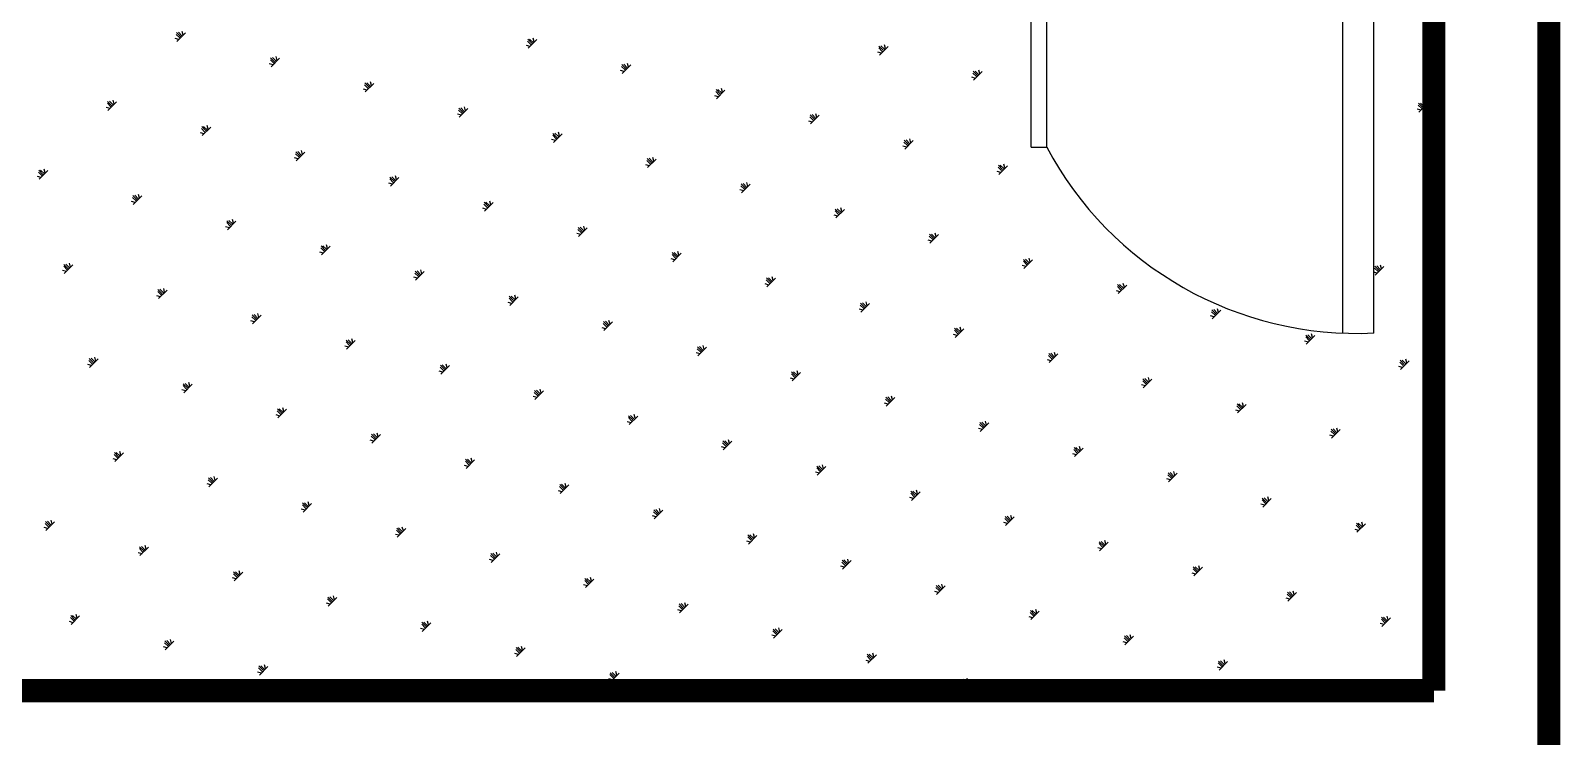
# Model space of a CAD drawing. Header units: millimetres. Extents: x -54.3 to 12.1, y 152.8 to 185.4.
# Drawn here: x -36.214 to -34.22, y 170.798 to 171.718 of the extents above; entities that cross this region are included whole.
import ezdxf

# ---------------------------------------------------------------- set-up
doc = ezdxf.new("R2010")
doc.units = ezdxf.units.MM
doc.header["$LTSCALE"] = 2
for name, color, linetype in [('ALFOMBRA', 101, 'Continuous'), ('MUEBLES', 8, 'Continuous'), ('MUROS', 30, 'Continuous')]:
    doc.layers.add(name, color=color, linetype=linetype)

msp = doc.modelspace()

# ---------------------------------------------------------------- linework, layer by layer
at = {"layer": 'ALFOMBRA'}
for p, q in [((-36.0186, 171.7098), (-36.0242, 171.7154)), ((-36.0237, 171.7037), (-36.0124, 171.7149)), ((-36.0172, 171.7112), (-36.0217, 171.7157)), ((-36.0156, 171.712), (-36.0169, 171.7169)), ((-36.021, 171.7061), (-36.0259, 171.7074)), ((-36.02, 171.7084), (-36.0245, 171.7129)), ((-35.5631, 171.6973), (-35.568, 171.6986)), ((-35.5622, 171.6996), (-35.5667, 171.7041)), ((-35.5608, 171.701), (-35.5664, 171.7066)), ((-35.5658, 171.6948), (-35.5546, 171.7061)), ((-35.5594, 171.7024), (-35.5639, 171.7069)), ((-35.5578, 171.7032), (-35.5591, 171.7081)), ((-35.1044, 171.6908), (-35.1088, 171.6953)), ((-35.103, 171.6922), (-35.1086, 171.6978)), ((-35.108, 171.686), (-35.0968, 171.6973)), ((-35.1015, 171.6936), (-35.106, 171.6981)), ((-35.0999, 171.6944), (-35.1012, 171.6993)), ((-35.8983, 171.6733), (-35.9032, 171.6746)), ((-35.8973, 171.6755), (-35.9018, 171.68)), ((-35.8959, 171.6769), (-35.9015, 171.6826)), ((-35.901, 171.6708), (-35.8898, 171.682)), ((-35.8945, 171.6783), (-35.899, 171.6828)), ((-35.8929, 171.6791), (-35.8942, 171.684)), ((-35.4351, 171.6703), (-35.4364, 171.6752)), ((-35.1053, 171.6885), (-35.1102, 171.6898)), ((-35.4405, 171.6645), (-35.4454, 171.6658)), ((-35.4395, 171.6667), (-35.444, 171.6712)), ((-35.4381, 171.6681), (-35.4437, 171.6738)), ((-35.4432, 171.662), (-35.4319, 171.6732)), ((-35.4367, 171.6695), (-35.4412, 171.674)), ((-34.9826, 171.6556), (-34.9875, 171.657)), ((-34.9817, 171.6579), (-34.9862, 171.6624)), ((-34.9803, 171.6593), (-34.9859, 171.6649)), ((-34.9853, 171.6532), (-34.9741, 171.6644)), ((-34.9789, 171.6607), (-34.9834, 171.6652)), ((-34.9773, 171.6615), (-34.9786, 171.6664)), ((-35.7756, 171.6404), (-35.7805, 171.6417)), ((-35.7747, 171.6427), (-35.7791, 171.6472)), ((-35.7732, 171.6441), (-35.7789, 171.6497)), ((-35.7783, 171.6379), (-35.7671, 171.6491)), ((-35.7718, 171.6455), (-35.7763, 171.65)), ((-35.7702, 171.6463), (-35.7715, 171.6512)), ((-35.3168, 171.6339), (-35.3213, 171.6384)), ((-35.3154, 171.6353), (-35.321, 171.6409)), ((-35.3205, 171.6291), (-35.3093, 171.6403)), ((-35.314, 171.6367), (-35.3185, 171.6412)), ((-35.3124, 171.6375), (-35.3137, 171.6424)), ((-36.1108, 171.6163), (-36.1157, 171.6176)), ((-36.1098, 171.6186), (-36.1143, 171.6231)), ((-36.1084, 171.62), (-36.114, 171.6256)), ((-36.1135, 171.6138), (-36.1022, 171.6251)), ((-36.107, 171.6214), (-36.1115, 171.6259)), ((-36.1054, 171.6222), (-36.1067, 171.6271)), ((-35.6506, 171.6112), (-35.6562, 171.6168)), ((-35.6556, 171.605), (-35.6444, 171.6163)), ((-35.6492, 171.6126), (-35.6537, 171.6171)), ((-35.6476, 171.6134), (-35.6489, 171.6183)), ((-35.3178, 171.6316), (-35.3227, 171.6329)), ((-34.4021, 171.614), (-34.4071, 171.6153)), ((-34.4012, 171.6163), (-34.4057, 171.6207)), ((-34.3998, 171.6177), (-34.4054, 171.6233)), ((-34.4048, 171.6115), (-34.3936, 171.6227)), ((-34.3984, 171.6191), (-34.4029, 171.6235)), ((-34.3968, 171.6198), (-34.3981, 171.6247)), ((-35.6529, 171.6075), (-35.6578, 171.6088)), ((-35.652, 171.6098), (-35.6565, 171.6143)), ((-35.1951, 171.5987), (-35.2, 171.6)), ((-35.1942, 171.601), (-35.1986, 171.6055)), ((-35.1928, 171.6024), (-35.1984, 171.608)), ((-35.1978, 171.5962), (-35.1866, 171.6075)), ((-35.1914, 171.6038), (-35.1958, 171.6083)), ((-35.1897, 171.6046), (-35.191, 171.6095)), ((-35.9881, 171.5835), (-35.993, 171.5848)), ((-35.9871, 171.5857), (-35.9916, 171.5902)), ((-35.9857, 171.5871), (-35.9913, 171.5928)), ((-35.9908, 171.581), (-35.9796, 171.5922)), ((-35.9843, 171.5885), (-35.9888, 171.593)), ((-35.9827, 171.5893), (-35.984, 171.5942)), ((-35.5303, 171.5747), (-35.5352, 171.576)), ((-35.5293, 171.5769), (-35.5338, 171.5814)), ((-35.5279, 171.5783), (-35.5335, 171.5839)), ((-35.533, 171.5722), (-35.5217, 171.5834)), ((-35.5265, 171.5797), (-35.531, 171.5842)), ((-35.5249, 171.5805), (-35.5262, 171.5854)), ((-35.0701, 171.5695), (-35.0757, 171.5751)), ((-35.0751, 171.5634), (-35.0639, 171.5746)), ((-35.0687, 171.5709), (-35.0732, 171.5754)), ((-35.0671, 171.5717), (-35.0684, 171.5766)), ((-35.8645, 171.5529), (-35.8689, 171.5574)), ((-35.863, 171.5543), (-35.8687, 171.5599)), ((-35.8681, 171.5481), (-35.8569, 171.5593)), ((-35.8616, 171.5557), (-35.8661, 171.5602)), ((-35.86, 171.5565), (-35.8613, 171.5614)), ((-35.0724, 171.5658), (-35.0773, 171.5672)), ((-35.0715, 171.5681), (-35.076, 171.5726)), ((-36.1982, 171.5302), (-36.2038, 171.5358)), ((-36.2033, 171.524), (-36.192, 171.5353)), ((-36.1968, 171.5316), (-36.2013, 171.5361)), ((-36.1952, 171.5324), (-36.1965, 171.5373)), ((-35.8654, 171.5506), (-35.8703, 171.5519)), ((-35.4076, 171.5418), (-35.4125, 171.5431)), ((-35.4066, 171.5441), (-35.4111, 171.5486)), ((-35.4052, 171.5455), (-35.4108, 171.5511)), ((-35.4103, 171.5393), (-35.3991, 171.5505)), ((-35.4038, 171.5469), (-35.4083, 171.5514)), ((-35.4022, 171.5476), (-35.4035, 171.5526)), ((-34.9488, 171.5353), (-34.9533, 171.5397)), ((-34.9474, 171.5367), (-34.953, 171.5423)), ((-34.9525, 171.5305), (-34.9412, 171.5417)), ((-34.946, 171.5381), (-34.9505, 171.5426)), ((-34.9444, 171.5388), (-34.9457, 171.5437)), ((-36.2006, 171.5265), (-36.2055, 171.5278)), ((-36.1996, 171.5288), (-36.2041, 171.5333)), ((-35.7427, 171.5177), (-35.7476, 171.519)), ((-35.7418, 171.52), (-35.7463, 171.5245)), ((-35.7404, 171.5214), (-35.746, 171.527)), ((-35.7454, 171.5152), (-35.7342, 171.5265)), ((-35.739, 171.5228), (-35.7435, 171.5273)), ((-35.7374, 171.5236), (-35.7387, 171.5285)), ((-35.284, 171.5112), (-35.2885, 171.5157)), ((-35.2826, 171.5126), (-35.2882, 171.5182)), ((-35.2876, 171.5064), (-35.2764, 171.5177)), ((-35.2812, 171.514), (-35.2856, 171.5185)), ((-35.2795, 171.5148), (-35.2809, 171.5197)), ((-34.9498, 171.533), (-34.9547, 171.5343)), ((-36.0779, 171.4937), (-36.0828, 171.495)), ((-36.0769, 171.4959), (-36.0814, 171.5004)), ((-36.0755, 171.4973), (-36.0811, 171.503)), ((-36.0806, 171.4912), (-36.0694, 171.5024)), ((-36.0741, 171.4987), (-36.0786, 171.5032)), ((-36.0725, 171.4995), (-36.0738, 171.5044)), ((-35.6147, 171.4907), (-35.616, 171.4956)), ((-35.2849, 171.5089), (-35.2898, 171.5102)), ((-35.6201, 171.4848), (-35.625, 171.4862)), ((-35.6191, 171.4871), (-35.6236, 171.4916)), ((-35.6177, 171.4885), (-35.6233, 171.4941)), ((-35.6228, 171.4824), (-35.6115, 171.4936)), ((-35.6163, 171.4899), (-35.6208, 171.4944)), ((-35.1622, 171.476), (-35.1672, 171.4774)), ((-35.1613, 171.4783), (-35.1658, 171.4828)), ((-35.1599, 171.4797), (-35.1655, 171.4853)), ((-35.1649, 171.4736), (-35.1537, 171.4848)), ((-35.1585, 171.4811), (-35.163, 171.4856)), ((-35.1569, 171.4819), (-35.1582, 171.4868)), ((-35.9552, 171.4608), (-35.9601, 171.4621)), ((-35.9543, 171.4631), (-35.9587, 171.4676)), ((-35.9529, 171.4645), (-35.9585, 171.4701)), ((-35.9579, 171.4583), (-35.9467, 171.4695)), ((-35.9514, 171.4659), (-35.9559, 171.4704)), ((-35.9498, 171.4667), (-35.9511, 171.4716)), ((-35.4964, 171.4543), (-35.5009, 171.4588)), ((-35.495, 171.4557), (-35.5006, 171.4613)), ((-35.5001, 171.4495), (-35.4889, 171.4607)), ((-35.4936, 171.4571), (-35.4981, 171.4616)), ((-35.492, 171.4578), (-35.4933, 171.4628)), ((-35.8302, 171.4316), (-35.8358, 171.4372)), ((-35.8352, 171.4254), (-35.824, 171.4367)), ((-35.8288, 171.433), (-35.8333, 171.4375)), ((-35.8272, 171.4338), (-35.8285, 171.4387)), ((-35.4974, 171.452), (-35.5023, 171.4533)), ((-35.0396, 171.4432), (-35.0445, 171.4445)), ((-35.0386, 171.4455), (-35.0431, 171.4499)), ((-35.0372, 171.4469), (-35.0428, 171.4525)), ((-35.0423, 171.4407), (-35.031, 171.4519)), ((-35.0358, 171.4483), (-35.0403, 171.4527)), ((-35.0342, 171.449), (-35.0355, 171.4539)), ((-35.8325, 171.4279), (-35.8374, 171.4292)), ((-35.8316, 171.4302), (-35.8361, 171.4347)), ((-35.3747, 171.4191), (-35.3796, 171.4204)), ((-35.3738, 171.4214), (-35.3783, 171.4259)), ((-35.3724, 171.4228), (-35.378, 171.4284)), ((-35.3774, 171.4166), (-35.3662, 171.4279)), ((-35.371, 171.4242), (-35.3754, 171.4287)), ((-35.3693, 171.425), (-35.3707, 171.4299)), ((-34.9159, 171.4126), (-34.9204, 171.4171)), ((-34.9145, 171.414), (-34.9202, 171.4196)), ((-34.9196, 171.4078), (-34.9084, 171.419)), ((-34.9131, 171.4154), (-34.9176, 171.4199)), ((-34.9115, 171.4162), (-34.9128, 171.4211)), ((-36.1677, 171.4039), (-36.1726, 171.4052)), ((-36.1667, 171.4061), (-36.1712, 171.4106)), ((-36.1653, 171.4075), (-36.1709, 171.4131)), ((-36.1704, 171.4014), (-36.1592, 171.4126)), ((-36.1639, 171.4089), (-36.1684, 171.4134)), ((-36.1623, 171.4097), (-36.1636, 171.4146)), ((-35.7099, 171.395), (-35.7148, 171.3964)), ((-35.7089, 171.3973), (-35.7134, 171.4018)), ((-35.7075, 171.3987), (-35.7131, 171.4043)), ((-35.7126, 171.3926), (-35.7013, 171.4038)), ((-35.7061, 171.4001), (-35.7106, 171.4046)), ((-35.7045, 171.4009), (-35.7058, 171.4058)), ((-35.2497, 171.3899), (-35.2553, 171.3955)), ((-35.2483, 171.3913), (-35.2528, 171.3958)), ((-35.2467, 171.3921), (-35.248, 171.397)), ((-34.9169, 171.4103), (-34.9218, 171.4116)), ((-34.4591, 171.4015), (-34.464, 171.4028)), ((-34.4581, 171.4038), (-34.4626, 171.4083)), ((-34.4567, 171.4052), (-34.4623, 171.4108)), ((-34.4618, 171.399), (-34.4506, 171.4102)), ((-34.4553, 171.4066), (-34.4598, 171.4111)), ((-34.4537, 171.4074), (-34.455, 171.4123)), ((-36.0441, 171.3733), (-36.0485, 171.3778)), ((-36.0427, 171.3747), (-36.0483, 171.3803)), ((-36.0477, 171.3685), (-36.0365, 171.3797)), ((-36.0413, 171.3761), (-36.0457, 171.3806)), ((-36.0396, 171.3769), (-36.0409, 171.3818)), ((-35.252, 171.3862), (-35.257, 171.3876)), ((-35.2511, 171.3885), (-35.2556, 171.393)), ((-35.2547, 171.3838), (-35.2435, 171.395)), ((-34.7942, 171.3774), (-34.7991, 171.3787)), ((-34.7933, 171.3797), (-34.7978, 171.3842)), ((-34.7919, 171.3811), (-34.7975, 171.3867)), ((-34.7969, 171.375), (-34.7857, 171.3862)), ((-34.7905, 171.3825), (-34.795, 171.387)), ((-34.7888, 171.3833), (-34.7902, 171.3882)), ((-36.045, 171.371), (-36.0499, 171.3723)), ((-35.5872, 171.3622), (-35.5921, 171.3635)), ((-35.5862, 171.3645), (-35.5907, 171.3689)), ((-35.5848, 171.3659), (-35.5904, 171.3715)), ((-35.5899, 171.3597), (-35.5787, 171.3709)), ((-35.5834, 171.3673), (-35.5879, 171.3718)), ((-35.5818, 171.368), (-35.5831, 171.373)), ((-35.1284, 171.3557), (-35.1329, 171.3601)), ((-35.127, 171.3571), (-35.1326, 171.3627)), ((-35.1321, 171.3509), (-35.1209, 171.3621)), ((-35.1256, 171.3585), (-35.1301, 171.3629)), ((-35.124, 171.3592), (-35.1253, 171.3641)), ((-34.6662, 171.3504), (-34.6675, 171.3553)), ((-35.9223, 171.3381), (-35.9272, 171.3394)), ((-35.9214, 171.3404), (-35.9259, 171.3449)), ((-35.92, 171.3418), (-35.9256, 171.3474)), ((-35.925, 171.3356), (-35.9138, 171.3469)), ((-35.9186, 171.3432), (-35.9231, 171.3477)), ((-35.917, 171.344), (-35.9183, 171.3489)), ((-35.4636, 171.3316), (-35.4681, 171.3361)), ((-35.4622, 171.333), (-35.4678, 171.3386)), ((-35.4672, 171.3268), (-35.456, 171.3381)), ((-35.4608, 171.3344), (-35.4652, 171.3389)), ((-35.4591, 171.3352), (-35.4605, 171.3401)), ((-35.1294, 171.3534), (-35.1343, 171.3547)), ((-34.6716, 171.3446), (-34.6765, 171.3459)), ((-34.6706, 171.3468), (-34.6751, 171.3513)), ((-34.6692, 171.3482), (-34.6748, 171.3539)), ((-34.6743, 171.3421), (-34.663, 171.3533)), ((-34.6678, 171.3497), (-34.6723, 171.3541)), ((-35.7943, 171.3111), (-35.7956, 171.316)), ((-35.4645, 171.3293), (-35.4694, 171.3306)), ((-35.0067, 171.3205), (-35.0116, 171.3218)), ((-35.0057, 171.3228), (-35.0102, 171.3273)), ((-35.0043, 171.3242), (-35.01, 171.3298)), ((-35.0094, 171.318), (-34.9982, 171.3292)), ((-35.0029, 171.3256), (-35.0074, 171.3301)), ((-35.0013, 171.3264), (-35.0026, 171.3313)), ((-34.5479, 171.314), (-34.5524, 171.3185)), ((-34.5465, 171.3154), (-34.5521, 171.321)), ((-34.5516, 171.3092), (-34.5404, 171.3204)), ((-34.5451, 171.3168), (-34.5496, 171.3213)), ((-34.5435, 171.3176), (-34.5448, 171.3225)), ((-35.7997, 171.3052), (-35.8046, 171.3066)), ((-35.7987, 171.3075), (-35.8032, 171.312)), ((-35.7973, 171.3089), (-35.8029, 171.3145)), ((-35.8024, 171.3028), (-35.7911, 171.314)), ((-35.7959, 171.3103), (-35.8004, 171.3148)), ((-35.3418, 171.2964), (-35.3468, 171.2978)), ((-35.3409, 171.2987), (-35.3454, 171.3032)), ((-35.3395, 171.3001), (-35.3451, 171.3057)), ((-35.3446, 171.294), (-35.3333, 171.3052)), ((-35.3381, 171.3015), (-35.3426, 171.306)), ((-35.3365, 171.3023), (-35.3378, 171.3072)), ((-34.8817, 171.2913), (-34.8873, 171.2969)), ((-34.8867, 171.2852), (-34.8755, 171.2964)), ((-34.8803, 171.2927), (-34.8848, 171.2972)), ((-34.8786, 171.2935), (-34.88, 171.2984)), ((-34.5489, 171.3117), (-34.5538, 171.313)), ((-36.1348, 171.2812), (-36.1397, 171.2825)), ((-36.1339, 171.2835), (-36.1383, 171.288)), ((-36.1325, 171.2849), (-36.1381, 171.2905)), ((-36.1375, 171.2787), (-36.1263, 171.2899)), ((-36.1311, 171.2863), (-36.1355, 171.2908)), ((-36.1294, 171.287), (-36.1307, 171.292)), ((-35.676, 171.2747), (-35.6805, 171.2791)), ((-35.6746, 171.2761), (-35.6802, 171.2817)), ((-35.6797, 171.2699), (-35.6685, 171.2811)), ((-35.6732, 171.2775), (-35.6777, 171.282)), ((-35.6716, 171.2782), (-35.6729, 171.2831)), ((-34.884, 171.2876), (-34.8889, 171.2889)), ((-34.8831, 171.2899), (-34.8876, 171.2944)), ((-34.4262, 171.2788), (-34.4311, 171.2801)), ((-34.4253, 171.2811), (-34.4297, 171.2856)), ((-34.4239, 171.2825), (-34.4295, 171.2881)), ((-34.4289, 171.2763), (-34.4177, 171.2876)), ((-34.4224, 171.2839), (-34.4269, 171.2884)), ((-34.4208, 171.2847), (-34.4221, 171.2896)), ((-36.0098, 171.252), (-36.0154, 171.2576)), ((-36.0148, 171.2458), (-36.0036, 171.2571)), ((-36.0084, 171.2534), (-36.0129, 171.2579)), ((-36.0068, 171.2542), (-36.0081, 171.2591)), ((-35.677, 171.2724), (-35.6819, 171.2737)), ((-35.2192, 171.2636), (-35.2241, 171.2649)), ((-35.2182, 171.2658), (-35.2227, 171.2703)), ((-35.2168, 171.2673), (-35.2224, 171.2729)), ((-35.2219, 171.2611), (-35.2107, 171.2723)), ((-35.2154, 171.2687), (-35.2199, 171.2731)), ((-35.2138, 171.2694), (-35.2151, 171.2743)), ((-34.7614, 171.2548), (-34.7663, 171.2561)), ((-34.7604, 171.257), (-34.7649, 171.2615)), ((-34.759, 171.2584), (-34.7646, 171.2641)), ((-34.7641, 171.2523), (-34.7528, 171.2635)), ((-34.7576, 171.2598), (-34.7621, 171.2643)), ((-34.756, 171.2606), (-34.7573, 171.2655)), ((-36.0121, 171.2483), (-36.0171, 171.2496)), ((-36.0112, 171.2506), (-36.0157, 171.2551)), ((-35.5543, 171.2395), (-35.5592, 171.2408)), ((-35.5534, 171.2418), (-35.5579, 171.2463)), ((-35.552, 171.2432), (-35.5576, 171.2488)), ((-35.557, 171.237), (-35.5458, 171.2483)), ((-35.5506, 171.2446), (-35.5551, 171.2491)), ((-35.5489, 171.2454), (-35.5503, 171.2503)), ((-35.0955, 171.233), (-35.1, 171.2375)), ((-35.0941, 171.2344), (-35.0998, 171.24)), ((-35.0992, 171.2282), (-35.088, 171.2394)), ((-35.0927, 171.2358), (-35.0972, 171.2403)), ((-35.0911, 171.2366), (-35.0924, 171.2415)), ((-35.8895, 171.2154), (-35.8944, 171.2168)), ((-35.8885, 171.2177), (-35.893, 171.2222)), ((-35.8871, 171.2191), (-35.8927, 171.2247)), ((-35.8922, 171.213), (-35.8809, 171.2242)), ((-35.8857, 171.2205), (-35.8902, 171.225)), ((-35.8841, 171.2213), (-35.8854, 171.2262)), ((-35.4293, 171.2103), (-35.4349, 171.2159)), ((-35.4279, 171.2117), (-35.4324, 171.2162)), ((-35.4263, 171.2125), (-35.4276, 171.2174)), ((-35.0965, 171.2307), (-35.1014, 171.232)), ((-34.6387, 171.2219), (-34.6436, 171.2232)), ((-34.6377, 171.2242), (-34.6422, 171.2287)), ((-34.6363, 171.2256), (-34.6419, 171.2312)), ((-34.6414, 171.2194), (-34.6302, 171.2306)), ((-34.6349, 171.227), (-34.6394, 171.2315)), ((-34.6333, 171.2278), (-34.6346, 171.2327)), ((-35.4317, 171.2066), (-35.4366, 171.2079)), ((-35.4307, 171.2089), (-35.4352, 171.2134)), ((-35.4344, 171.2042), (-35.4231, 171.2154)), ((-34.9738, 171.1978), (-34.9787, 171.1991)), ((-34.9729, 171.2001), (-34.9774, 171.2046)), ((-34.9715, 171.2015), (-34.9771, 171.2071)), ((-34.9765, 171.1953), (-34.9653, 171.2066)), ((-34.9701, 171.2029), (-34.9746, 171.2074)), ((-34.9685, 171.2037), (-34.9698, 171.2086)), ((-34.5151, 171.1913), (-34.5195, 171.1958)), ((-34.5137, 171.1927), (-34.5193, 171.1983)), ((-34.5187, 171.1865), (-34.5075, 171.1978)), ((-34.5122, 171.1941), (-34.5167, 171.1986)), ((-34.5106, 171.1949), (-34.5119, 171.1998)), ((-35.7668, 171.1826), (-35.7717, 171.1839)), ((-35.7658, 171.1849), (-35.7703, 171.1893)), ((-35.7644, 171.1863), (-35.7701, 171.1919)), ((-35.7695, 171.1801), (-35.7583, 171.1913)), ((-35.763, 171.1877), (-35.7675, 171.1921)), ((-35.7614, 171.1884), (-35.7627, 171.1933)), ((-35.308, 171.176), (-35.3125, 171.1805)), ((-35.3066, 171.1774), (-35.3122, 171.1831)), ((-35.3117, 171.1713), (-35.3005, 171.1825)), ((-35.3052, 171.1789), (-35.3097, 171.1833)), ((-35.3036, 171.1796), (-35.3049, 171.1845)), ((-34.8458, 171.1708), (-34.8471, 171.1757)), ((-34.516, 171.189), (-34.5209, 171.1903)), ((-36.1019, 171.1585), (-36.1069, 171.1598)), ((-36.101, 171.1608), (-36.1055, 171.1653)), ((-36.0996, 171.1622), (-36.1052, 171.1678)), ((-36.1046, 171.156), (-36.0934, 171.1673)), ((-36.0982, 171.1636), (-36.1027, 171.1681)), ((-36.0966, 171.1644), (-36.0979, 171.1693)), ((-35.6432, 171.152), (-35.6477, 171.1565)), ((-35.6418, 171.1534), (-35.6474, 171.159)), ((-35.6468, 171.1472), (-35.6356, 171.1584)), ((-35.6404, 171.1548), (-35.6449, 171.1593)), ((-35.6387, 171.1556), (-35.6401, 171.1605)), ((-35.309, 171.1738), (-35.3139, 171.1751)), ((-34.8512, 171.165), (-34.8561, 171.1663)), ((-34.8502, 171.1672), (-34.8547, 171.1717)), ((-34.8488, 171.1686), (-34.8544, 171.1743)), ((-34.8539, 171.1625), (-34.8426, 171.1737)), ((-34.8474, 171.17), (-34.8519, 171.1745)), ((-34.3933, 171.1561), (-34.3982, 171.1575)), ((-34.3924, 171.1584), (-34.3969, 171.1629)), ((-34.391, 171.1598), (-34.3966, 171.1654)), ((-34.396, 171.1537), (-34.3854, 171.1643)), ((-34.3896, 171.1612), (-34.3941, 171.1657)), ((-34.388, 171.162), (-34.3893, 171.1669)), ((-35.9739, 171.1315), (-35.9752, 171.1364)), ((-35.6441, 171.1497), (-35.649, 171.151)), ((-35.1863, 171.1409), (-35.1912, 171.1422)), ((-35.1853, 171.1432), (-35.1898, 171.1477)), ((-35.1839, 171.1446), (-35.1896, 171.1502)), ((-35.189, 171.1384), (-35.1778, 171.1496)), ((-35.1825, 171.146), (-35.187, 171.1505)), ((-35.1809, 171.1468), (-35.1822, 171.1517)), ((-34.7275, 171.1344), (-34.732, 171.1389)), ((-34.7261, 171.1358), (-34.7317, 171.1414)), ((-34.7312, 171.1296), (-34.72, 171.1408)), ((-34.7247, 171.1372), (-34.7292, 171.1417)), ((-34.7231, 171.138), (-34.7244, 171.1429)), ((-35.9793, 171.1256), (-35.9842, 171.127)), ((-35.9783, 171.1279), (-35.9828, 171.1324)), ((-35.9769, 171.1293), (-35.9825, 171.1349)), ((-35.982, 171.1232), (-35.9708, 171.1344)), ((-35.9755, 171.1307), (-35.98, 171.1352)), ((-35.5215, 171.1168), (-35.5264, 171.1181)), ((-35.5205, 171.1191), (-35.525, 171.1236)), ((-35.5191, 171.1205), (-35.5247, 171.1261)), ((-35.5242, 171.1144), (-35.5129, 171.1256)), ((-35.5177, 171.1219), (-35.5222, 171.1264)), ((-35.5161, 171.1227), (-35.5174, 171.1276)), ((-35.0613, 171.1117), (-35.0669, 171.1173)), ((-35.0663, 171.1055), (-35.0551, 171.1168)), ((-35.0599, 171.1131), (-35.0644, 171.1176)), ((-35.0583, 171.1139), (-35.0596, 171.1188)), ((-34.7285, 171.1321), (-34.7334, 171.1334)), ((-35.8556, 171.095), (-35.8601, 171.0995)), ((-35.8542, 171.0965), (-35.8599, 171.1021)), ((-35.8593, 171.0903), (-35.8481, 171.1015)), ((-35.8528, 171.0979), (-35.8573, 171.1023)), ((-35.8512, 171.0986), (-35.8525, 171.1035)), ((-35.0636, 171.108), (-35.0685, 171.1093)), ((-35.0627, 171.1103), (-35.0672, 171.1148)), ((-34.6058, 171.0992), (-34.6107, 171.1005)), ((-34.6049, 171.1015), (-34.6093, 171.106)), ((-34.6035, 171.1029), (-34.6091, 171.1085)), ((-34.6085, 171.0967), (-34.5973, 171.108)), ((-34.6021, 171.1043), (-34.6065, 171.1088)), ((-34.6004, 171.1051), (-34.6017, 171.11)), ((-36.1894, 171.0724), (-36.195, 171.078)), ((-36.1945, 171.0662), (-36.1832, 171.0775)), ((-36.188, 171.0738), (-36.1925, 171.0783)), ((-36.1864, 171.0746), (-36.1877, 171.0795)), ((-35.8566, 171.0928), (-35.8615, 171.0941)), ((-35.3988, 171.084), (-35.4037, 171.0853)), ((-35.3978, 171.0862), (-35.4023, 171.0907)), ((-35.3964, 171.0876), (-35.402, 171.0933)), ((-35.4015, 171.0815), (-35.3903, 171.0927)), ((-35.395, 171.089), (-35.3995, 171.0935)), ((-35.3934, 171.0898), (-35.3947, 171.0947)), ((-34.941, 171.0752), (-34.9459, 171.0765)), ((-34.94, 171.0774), (-34.9445, 171.0819)), ((-34.9386, 171.0788), (-34.9442, 171.0845)), ((-34.9437, 171.0727), (-34.9324, 171.0839)), ((-34.9372, 171.0802), (-34.9417, 171.0847)), ((-34.9356, 171.081), (-34.9369, 171.0859)), ((-34.4778, 171.0722), (-34.4791, 171.0771)), ((-36.1918, 171.0687), (-36.1967, 171.07)), ((-36.1908, 171.071), (-36.1953, 171.0755)), ((-35.7339, 171.0599), (-35.7388, 171.0612)), ((-35.733, 171.0622), (-35.7375, 171.0667)), ((-35.7316, 171.0636), (-35.7372, 171.0692)), ((-35.7366, 171.0574), (-35.7254, 171.0686)), ((-35.7302, 171.065), (-35.7347, 171.0695)), ((-35.7285, 171.0658), (-35.7299, 171.0707)), ((-35.2752, 171.0534), (-35.2796, 171.0579)), ((-35.2737, 171.0548), (-35.2794, 171.0604)), ((-35.2788, 171.0486), (-35.2676, 171.0598)), ((-35.2723, 171.0562), (-35.2768, 171.0607)), ((-35.2707, 171.057), (-35.272, 171.0619)), ((-34.4831, 171.0663), (-34.488, 171.0677)), ((-34.4822, 171.0686), (-34.4867, 171.0731)), ((-34.4808, 171.07), (-34.4864, 171.0756)), ((-34.4858, 171.0639), (-34.4746, 171.0751)), ((-34.4794, 171.0714), (-34.4839, 171.0759)), ((-36.0691, 171.0358), (-36.074, 171.0372)), ((-36.0681, 171.0381), (-36.0726, 171.0426)), ((-36.0667, 171.0395), (-36.0723, 171.0451)), ((-36.0718, 171.0334), (-36.0606, 171.0446)), ((-36.0653, 171.0409), (-36.0698, 171.0454)), ((-36.0637, 171.0417), (-36.065, 171.0466)), ((-35.6089, 171.0307), (-35.6145, 171.0363)), ((-35.6075, 171.0321), (-35.612, 171.0366)), ((-35.6059, 171.0329), (-35.6072, 171.0378)), ((-35.2761, 171.0511), (-35.281, 171.0524)), ((-34.8183, 171.0423), (-34.8232, 171.0436)), ((-34.8173, 171.0446), (-34.8218, 171.0491)), ((-34.8159, 171.046), (-34.8215, 171.0516)), ((-34.821, 171.0398), (-34.8098, 171.051)), ((-34.8145, 171.0474), (-34.819, 171.0519)), ((-34.8129, 171.0482), (-34.8142, 171.0531)), ((-35.6113, 171.027), (-35.6162, 171.0283)), ((-35.6103, 171.0293), (-35.6148, 171.0338)), ((-35.614, 171.0245), (-35.6027, 171.0358)), ((-35.1534, 171.0182), (-35.1583, 171.0195)), ((-35.1525, 171.0205), (-35.157, 171.025)), ((-35.1511, 171.0219), (-35.1567, 171.0275)), ((-35.1561, 171.0157), (-35.1449, 171.027)), ((-35.1497, 171.0233), (-35.1542, 171.0278)), ((-35.1481, 171.0241), (-35.1494, 171.029)), ((-34.6947, 171.0117), (-34.6992, 171.0162)), ((-34.6933, 171.0131), (-34.6989, 171.0187)), ((-34.6983, 171.0069), (-34.6871, 171.0182)), ((-34.6919, 171.0145), (-34.6963, 171.019)), ((-34.6902, 171.0153), (-34.6916, 171.0202)), ((-35.9464, 171.003), (-35.9513, 171.0043)), ((-35.9454, 171.0052), (-35.9499, 171.0097)), ((-35.944, 171.0066), (-35.9497, 171.0123)), ((-35.9491, 171.0005), (-35.9379, 171.0117)), ((-35.9426, 171.0081), (-35.9471, 171.0125)), ((-35.941, 171.0088), (-35.9423, 171.0137)), ((-35.4876, 170.9964), (-35.4921, 171.0009)), ((-35.4862, 170.9978), (-35.4918, 171.0035)), ((-35.4913, 170.9917), (-35.4801, 171.0029)), ((-35.4848, 170.9992), (-35.4893, 171.0037)), ((-35.4832, 171), (-35.4845, 171.0049)), ((-34.6956, 171.0094), (-34.7005, 171.0107)), ((-35.8228, 170.9724), (-35.8273, 170.9769)), ((-35.8214, 170.9738), (-35.827, 170.9794)), ((-35.8264, 170.9676), (-35.8152, 170.9788)), ((-35.82, 170.9752), (-35.8245, 170.9797)), ((-35.8183, 170.976), (-35.8197, 170.9809)), ((-35.4886, 170.9942), (-35.4935, 170.9955)), ((-35.0308, 170.9854), (-35.0357, 170.9867)), ((-35.0298, 170.9876), (-35.0343, 170.9921)), ((-35.0284, 170.989), (-35.034, 170.9946)), ((-35.0335, 170.9829), (-35.0222, 170.9941)), ((-35.027, 170.9904), (-35.0315, 170.9949)), ((-35.0254, 170.9912), (-35.0267, 170.9961)), ((-34.5729, 170.9765), (-34.5779, 170.9779)), ((-34.572, 170.9788), (-34.5765, 170.9833)), ((-34.5706, 170.9802), (-34.5762, 170.9858)), ((-34.5756, 170.9741), (-34.5644, 170.9853)), ((-34.5692, 170.9816), (-34.5737, 170.9861)), ((-34.5676, 170.9824), (-34.5689, 170.9873)), ((-36.1535, 170.9519), (-36.1548, 170.9568)), ((-35.8237, 170.9701), (-35.8286, 170.9714)), ((-35.3659, 170.9613), (-35.3708, 170.9626)), ((-35.365, 170.9636), (-35.3694, 170.9681)), ((-35.3636, 170.965), (-35.3692, 170.9706)), ((-35.3686, 170.9588), (-35.3574, 170.97)), ((-35.3621, 170.9664), (-35.3666, 170.9709)), ((-35.3605, 170.9672), (-35.3618, 170.9721)), ((-34.9071, 170.9548), (-34.9116, 170.9593)), ((-34.9057, 170.9562), (-34.9113, 170.9618)), ((-34.9108, 170.95), (-34.8996, 170.9612)), ((-34.9043, 170.9576), (-34.9088, 170.9621)), ((-34.9027, 170.9583), (-34.904, 170.9633)), ((-36.1589, 170.946), (-36.1638, 170.9474)), ((-36.1579, 170.9483), (-36.1624, 170.9528)), ((-36.1565, 170.9497), (-36.1621, 170.9553)), ((-36.1616, 170.9436), (-36.1504, 170.9548)), ((-36.1551, 170.9511), (-36.1596, 170.9556)), ((-35.7011, 170.9372), (-35.706, 170.9385)), ((-35.7001, 170.9395), (-35.7046, 170.944)), ((-35.6987, 170.9409), (-35.7043, 170.9465)), ((-35.7038, 170.9347), (-35.6925, 170.946)), ((-35.6973, 170.9423), (-35.7018, 170.9468)), ((-35.6957, 170.9431), (-35.697, 170.948)), ((-35.2409, 170.9321), (-35.2465, 170.9377)), ((-35.2459, 170.9259), (-35.2347, 170.9372)), ((-35.2395, 170.9335), (-35.244, 170.938)), ((-35.2379, 170.9343), (-35.2392, 170.9392)), ((-34.9081, 170.9525), (-34.913, 170.9538)), ((-34.4503, 170.9437), (-34.4552, 170.945)), ((-34.4493, 170.946), (-34.4538, 170.9504)), ((-34.4479, 170.9474), (-34.4535, 170.953)), ((-34.453, 170.9412), (-34.4417, 170.9524)), ((-34.4465, 170.9488), (-34.451, 170.9533)), ((-34.4449, 170.9495), (-34.4462, 170.9544)), ((-36.0352, 170.9154), (-36.0397, 170.9199)), ((-36.0338, 170.9168), (-36.0395, 170.9225)), ((-36.0389, 170.9107), (-36.0277, 170.9219)), ((-36.0324, 170.9182), (-36.0369, 170.9227)), ((-36.0308, 170.919), (-36.0321, 170.9239)), ((-35.2432, 170.9284), (-35.2481, 170.9297)), ((-35.2423, 170.9307), (-35.2468, 170.9352)), ((-34.7854, 170.9196), (-34.7903, 170.9209)), ((-34.7845, 170.9219), (-34.789, 170.9264)), ((-34.7831, 170.9233), (-34.7887, 170.9289)), ((-34.7881, 170.9171), (-34.7769, 170.9284)), ((-34.7817, 170.9247), (-34.7861, 170.9292)), ((-34.78, 170.9255), (-34.7814, 170.9304)), ((-36.0362, 170.9132), (-36.0411, 170.9145)), ((-35.5784, 170.9044), (-35.5833, 170.9057)), ((-35.5774, 170.9066), (-35.5819, 170.9111)), ((-35.576, 170.908), (-35.5816, 170.9137)), ((-35.5811, 170.9019), (-35.5699, 170.9131)), ((-35.5746, 170.9094), (-35.5791, 170.9139)), ((-35.573, 170.9102), (-35.5743, 170.9151)), ((-35.1206, 170.8956), (-35.1255, 170.8969)), ((-35.1196, 170.8978), (-35.1241, 170.9023)), ((-35.1182, 170.8992), (-35.1238, 170.9048)), ((-35.1233, 170.8931), (-35.112, 170.9043)), ((-35.1168, 170.9006), (-35.1213, 170.9051)), ((-35.1152, 170.9014), (-35.1165, 170.9063)), ((-34.6574, 170.8926), (-34.6587, 170.8975)), ((-35.9135, 170.8803), (-35.9184, 170.8816)), ((-35.9126, 170.8826), (-35.9171, 170.8871)), ((-35.9112, 170.884), (-35.9168, 170.8896)), ((-35.9162, 170.8778), (-35.905, 170.889)), ((-35.9098, 170.8854), (-35.9143, 170.8899)), ((-35.9082, 170.8862), (-35.9095, 170.8911)), ((-35.4548, 170.8738), (-35.4592, 170.8783)), ((-35.4534, 170.8752), (-35.459, 170.8808)), ((-35.4584, 170.869), (-35.4472, 170.8802)), ((-35.4519, 170.8766), (-35.4564, 170.8811)), ((-35.4503, 170.8774), (-35.4516, 170.8823)), ((-34.6627, 170.8867), (-34.6677, 170.8881)), ((-34.6618, 170.889), (-34.6663, 170.8935)), ((-34.6604, 170.8904), (-34.666, 170.896)), ((-34.6654, 170.8843), (-34.6542, 170.8955)), ((-34.659, 170.8918), (-34.6635, 170.8963)), ((-35.7866, 170.8574), (-35.7868, 170.8582)), ((-35.4557, 170.8715), (-35.4606, 170.8728)), ((-34.9979, 170.8627), (-35.0028, 170.864)), ((-34.9969, 170.865), (-35.0014, 170.8694)), ((-34.9955, 170.8664), (-35.0011, 170.872)), ((-35.0006, 170.8602), (-34.9894, 170.8714)), ((-34.9941, 170.8678), (-34.9986, 170.8723)), ((-34.9925, 170.8685), (-34.9938, 170.8735)), ((-34.5404, 170.8574), (-34.5436, 170.8606)), ((-34.5377, 170.8576), (-34.5433, 170.8632)), ((-34.5363, 170.859), (-34.5408, 170.8634)), ((-34.5367, 170.8574), (-34.5316, 170.8626)), ((-34.5347, 170.8597), (-34.536, 170.8646))]:
    msp.add_line(p, q, dxfattribs=at)
at = {"layer": 'MUEBLES'}
for p, q in [((-34.5042, 171.3236), (-34.5042, 173.5245)), ((-34.4638, 171.3236), (-34.4638, 173.5245)), ((-34.9102, 171.566), (-34.9102, 171.8084)), ((-34.89, 171.566), (-34.89, 171.8084)), ((-34.9102, 171.566), (-34.89, 171.566))]:
    msp.add_line(p, q, dxfattribs=at)
msp.add_arc((-34.4858, 171.7811), 0.4579, 208.0212, 272.7581, dxfattribs=at)
at = {"layer": 'MUROS', "const_width": 0.03}
for points in [[(-34.2354, 174.8681), (-34.2354, 170.7074)], [(-34.3854, 174.7181), (-34.3854, 170.8574)], [(-37.7302, 170.8574), (-34.3854, 170.8574)]]:
    msp.add_lwpolyline(points, dxfattribs=at)

doc.saveas('drawing.dxf')
